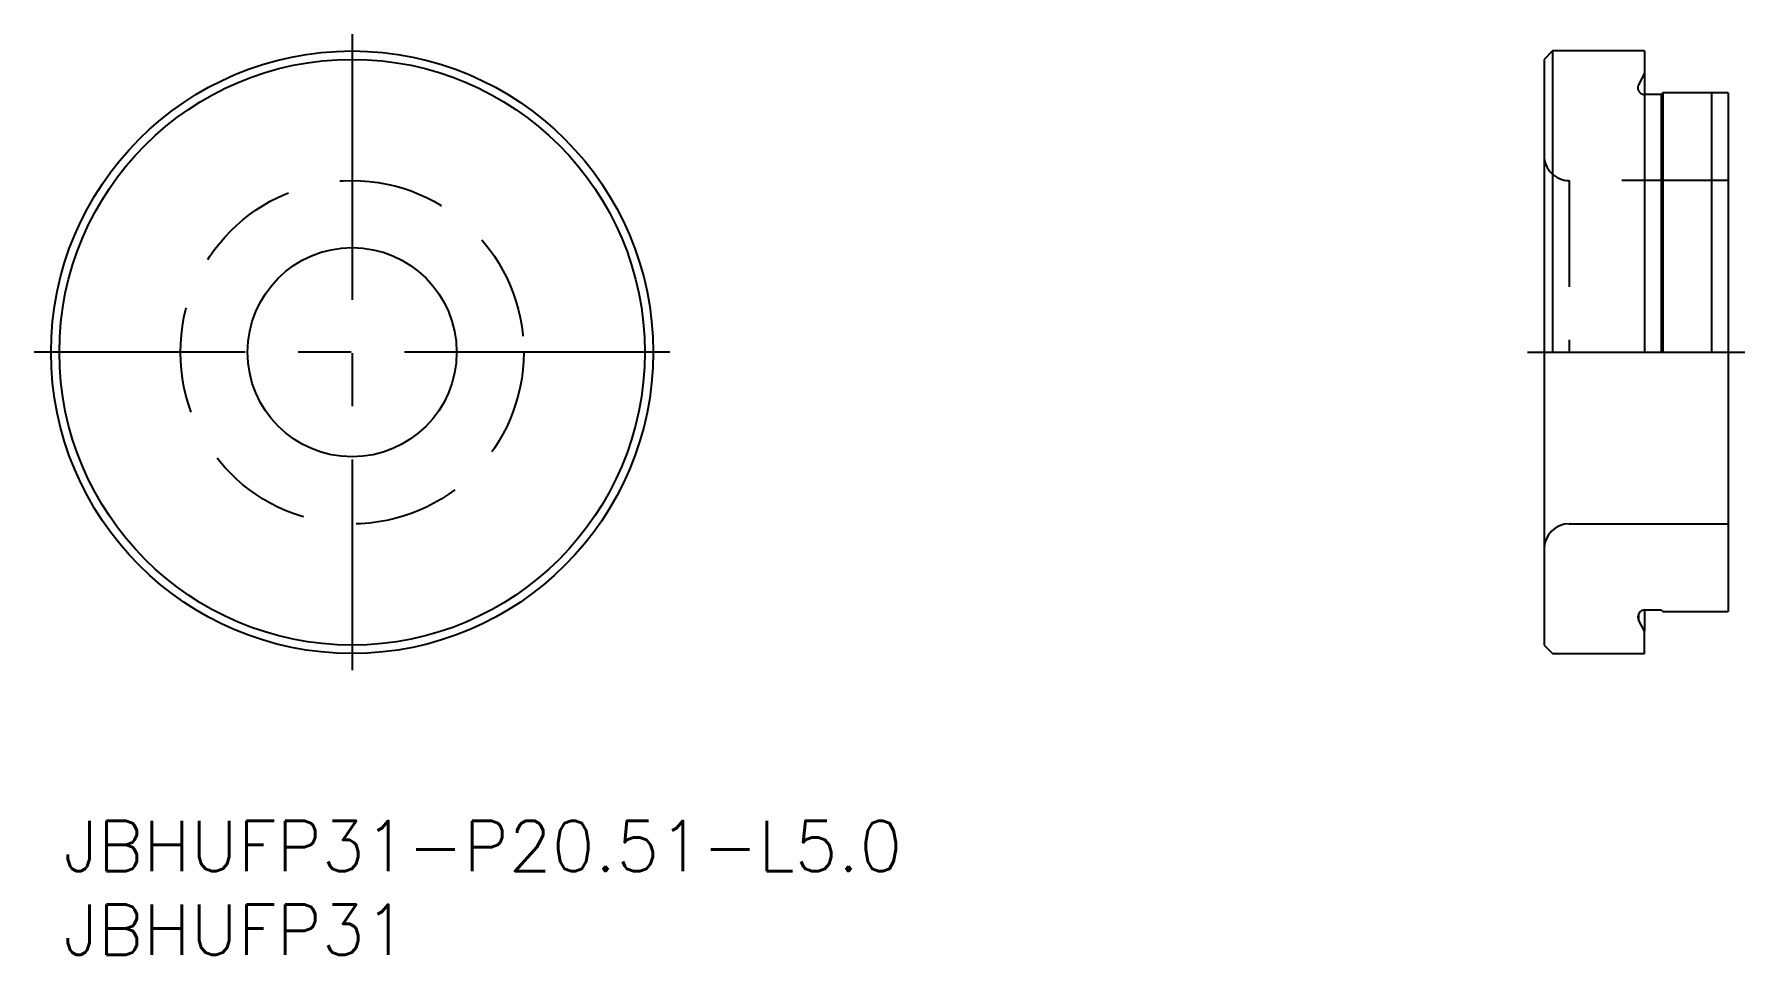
# Model space of a CAD drawing. Extents: x -2 to 101, y -8 to 47.
import ezdxf

# ---------------------------------------------------------------- set-up
doc = ezdxf.new("R2010")
doc.units = 0
doc.header["$LTSCALE"] = 0.5
doc.linetypes.add('CENTER', pattern=[50.8, 31.75, -6.35, 6.35, -6.35])
doc.linetypes.add('DASHED', pattern=[19.05, 12.7, -6.35])
for name, color, linetype in [('AM_0', 7, 'CONTINUOUS'), ('MSM_CENTER', 1, 'CENTER'), ('MSM_CONTINUOUS', 7, 'CONTINUOUS'), ('MSM_DASHED', 4, 'DASHED'), ('MSM_NARROW', 5, 'CONTINUOUS'), ('MSM_PART_NUMBER', 7, 'CONTINUOUS')]:
    doc.layers.add(name, color=color, linetype=linetype)
doc.styles.get("Standard").update_dxf_attribs({"font": 'txt.shx', "height": 1.8, "bigfont": 'bigfont.shx'})

# ---------------------------------------------------------------- blocks, each defined once
blk = doc.blocks.new('*U16')
at = {"layer": 'MSM_PART_NUMBER'}
blk.add_text('JBHUFP31-P20.51-L5.0', height=3, dxfattribs=at).set_placement((0, -3))
blk = doc.blocks.new('*U17')
at = {"layer": 'MSM_PART_NUMBER'}
blk.add_text('JBHUFP31', height=3, dxfattribs=at).set_placement((0, -8))

msp = doc.modelspace()

# ---------------------------------------------------------------- linework, layer by layer
at = {"layer": 'AM_0'}
for p, q in [((89.02, 46), (88.52, 45.5)), ((88.52, 45.5), (88.52, 10.5)), ((94.52, 46), (89.02, 46)), ((89.02, 46), (89.02, 28)), ((94.52, 46), (94.52, 28)), ((95.52, 43.4), (94.52, 43.4)), ((95.62, 43.5), (95.52, 43.4)), ((95.52, 43.4), (95.52, 28)), ((99.52, 43.5), (95.62, 43.5)), ((95.62, 43.5), (95.62, 28)), ((99.52, 43.5), (99.52, 12.5)), ((90.02, 17.75), (99.52, 17.75)), ((94.52, 12.6), (95.52, 12.6)), ((94.52, 12.6), (94.52, 11.33)), ((95.52, 12.6), (95.62, 12.5)), ((95.62, 12.5), (99.52, 12.5)), ((94.52, 11.33), (94.16, 12.02)), ((94.52, 10), (94.52, 11.33)), ((88.52, 10.5), (89.02, 10)), ((89.02, 10), (94.52, 10))]:
    msp.add_line(p, q, dxfattribs=at)
for centre, radius, start, end in [((90.02, 16.25), 1.5, 90, 180), ((94.52, 12.2), 0.4, 90, 180), ((94.52, 12.2), 0.4, 180, 207.5)]:
    msp.add_arc(centre, radius, start, end, dxfattribs=at)
at = {"layer": 'MSM_CENTER'}
for p, q in [((17.25, 47), (17.25, 9)), ((36.25, 28), (-1.75, 28)), ((87.52, 28), (100.52, 28))]:
    msp.add_line(p, q, dxfattribs=at)
at = {"layer": 'MSM_CONTINUOUS'}
for radius in [18, 18, 17.5, 6.25]:
    msp.add_circle((17.25, 28), radius, dxfattribs=at)
at = {"layer": 'MSM_DASHED'}
for p, q in [((94.52, 44.67), (94.16, 43.98)), ((99.52, 38.26), (90.02, 38.26)), ((90.02, 38.26), (90.02, 28))]:
    msp.add_line(p, q, dxfattribs=at)
msp.add_circle((17.25, 28), 10.26, dxfattribs=at)
for centre, radius, start in [((94.52, 43.8), 0.4, 152.5), ((90.02, 39.76), 1.5, 180)]:
    msp.add_arc(centre, radius, start, 270, dxfattribs=at)
at = {"layer": 'MSM_NARROW'}
for p, q in [((98.52, 43.5), (98.52, 28)), ((94.16, 12.38), (94.16, 12.02))]:
    msp.add_line(p, q, dxfattribs=at)

# ---------------------------------------------------------------- block references
at = {"layer": 'MSM_CONTINUOUS'}
for name in ['*U16', '*U17']:
    msp.add_blockref(name, (0, 0), dxfattribs=at)

doc.saveas('drawing.dxf')
